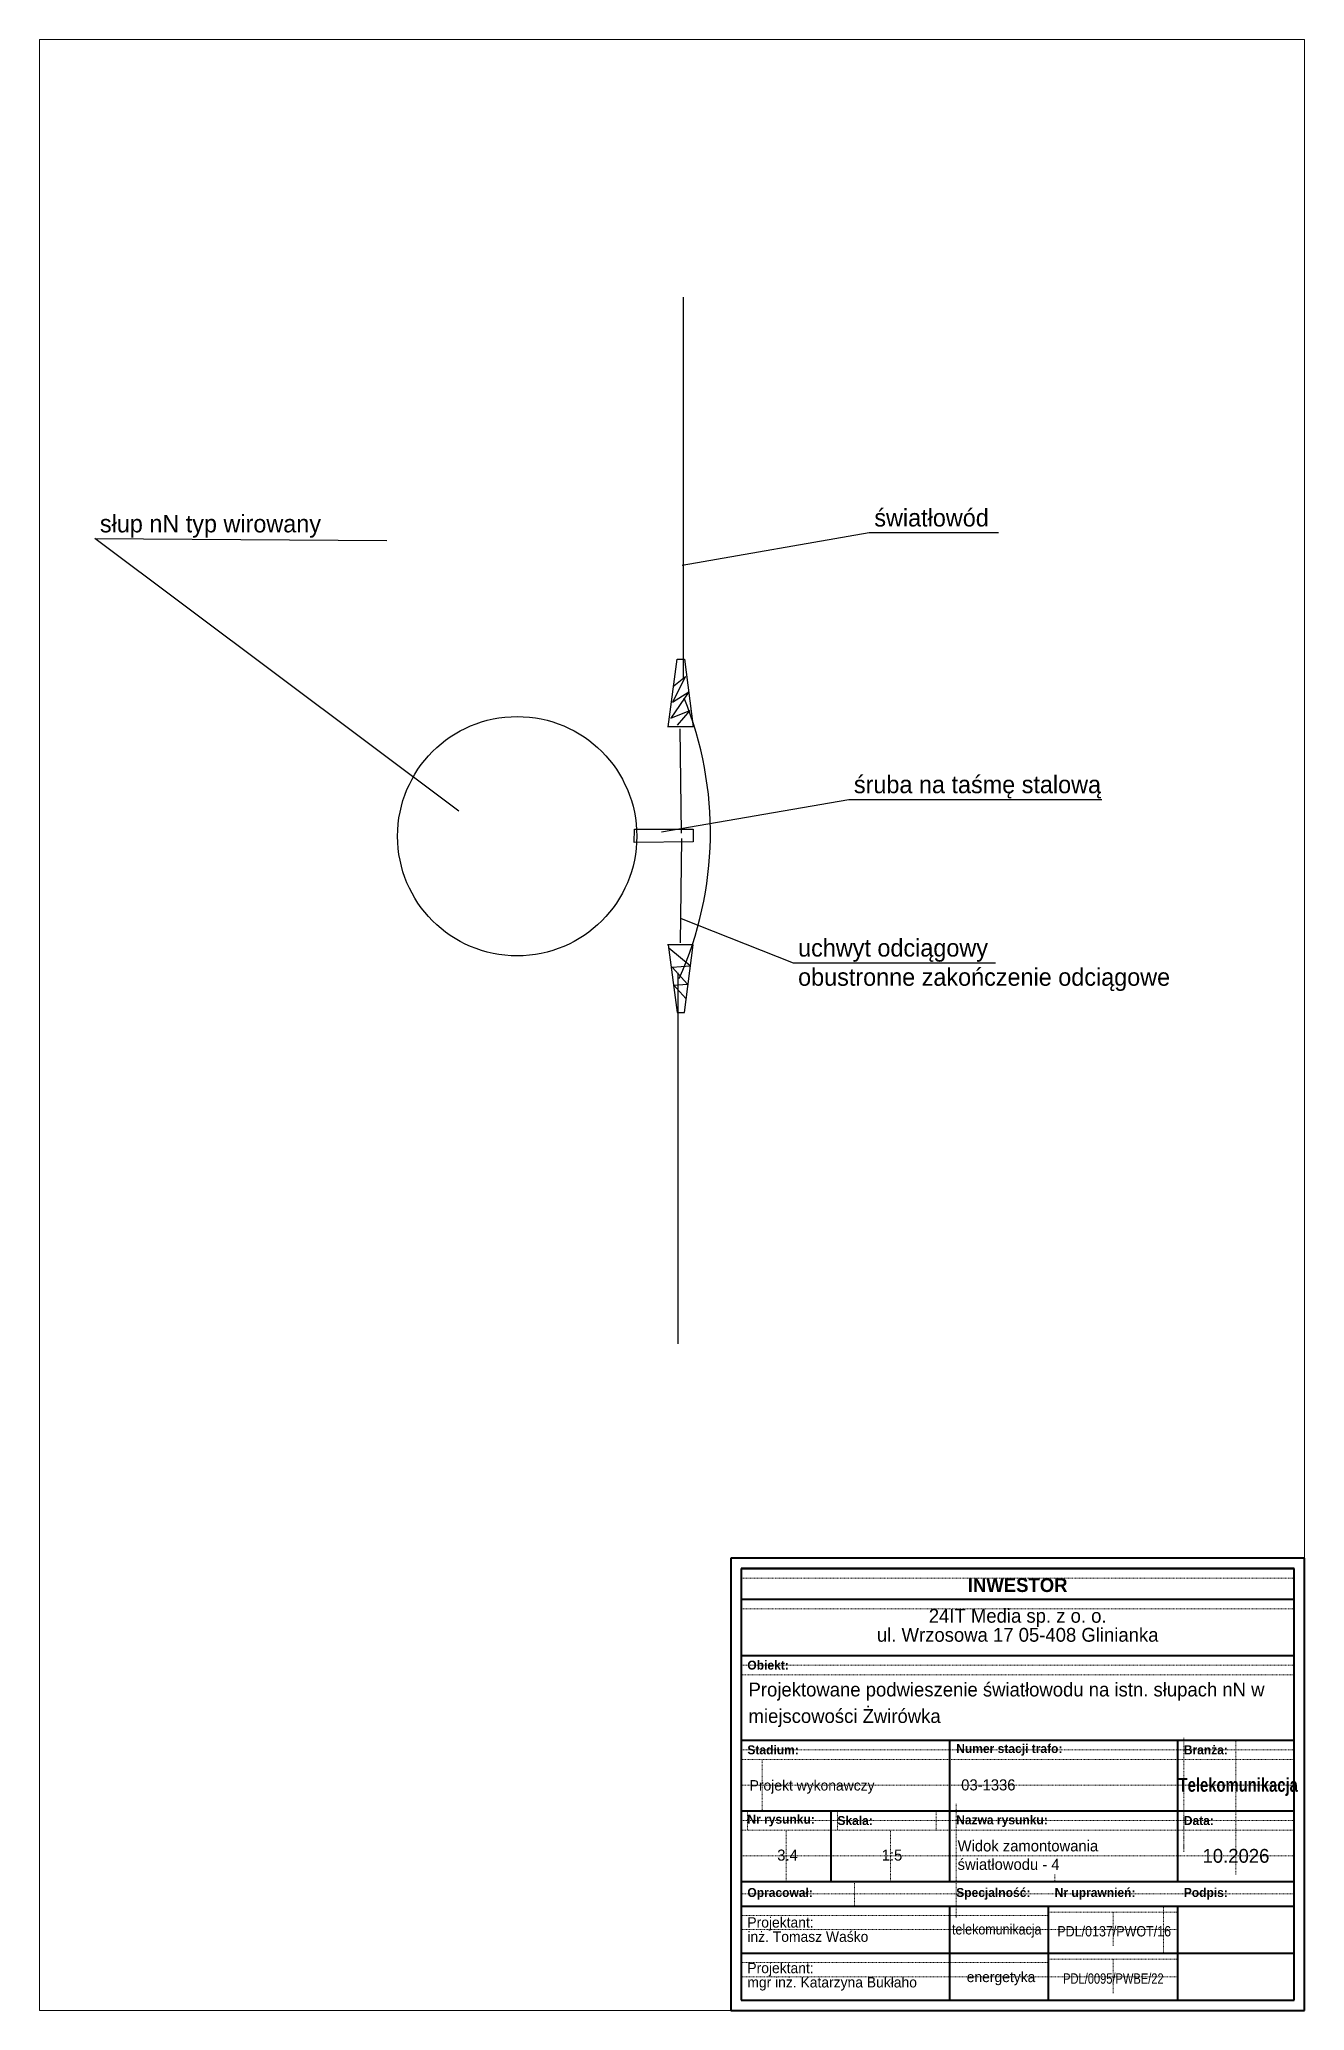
# Paper-space layout '3.4' of a CAD drawing. Header units: metres, sheet in millimetres. Extents: x 6 to 189, y 1 to 286.
# The model-space entities are those that its viewports show. They can reach past a viewport. Long polylines and large blocks are cut down to what shows.
import ezdxf

# ---------------------------------------------------------------- set-up
doc = ezdxf.new("R2010")
doc.units = ezdxf.units.M
doc.header["$MEASUREMENT"] = 0
doc.linetypes.add('ACAD_ISO02W100', pattern=[15, 12, -3])
doc.linetypes.add('DGN Style 2', pattern=[0.005224, 0.003135, -0.00209])
doc.layers.get('0').update_dxf_attribs({"lineweight": 18})
doc.layers.add('@KonstrTabelki', color=253, linetype='DGN Style 2', lineweight=0, plot=False)
for name, color, linetype, lineweight in [('@Tabelka', 7, 'Continuous', 13), ('linia', 7, 'ACAD_ISO02W100', 15), ('yabella', 7, 'Continuous', 25), ('światł', 1, 'Continuous', 30)]:
    doc.layers.add(name, color=color, linetype=linetype, lineweight=lineweight)
doc.styles.add('BardzoMale-PrawaGora', font='arial.ttf', dxfattribs={"height": 0.0025})
doc.styles.add('nowy ja', font='', dxfattribs={"height": 2})
doc.styles.get("Standard").update_dxf_attribs({"font": ''})
doc.styles.get('nowy ja').set_extended_font_data('Lato Light')
doc.styles.get('Standard').set_extended_font_data('Lato Light')

# ---------------------------------------------------------------- blocks, each defined once
blk = doc.blocks.new('tabelka')
at = {"layer": '@KonstrTabelki', "lineweight": 0}
for p, q in [((-1.5, 62.52), (-81.5, 62.52)), ((-1.5, 58.08), (-81.5, 58.08)), ((-1.5, 49.94), (-81.5, 49.94)), ((-81.5, 48.55), (-1.5, 48.55)), ((-1.5, 37.69), (-81.5, 37.69)), ((-17.47, 39.44), (-17.47, 22.94)), ((-9.93, 19.68), (-9.93, 39.08)), ((-81.5, 36.3), (-1.5, 36.3)), ((-78.46, 36.3), (-78.46, 28.86)), ((-81.5, 32.58), (-1.5, 32.58)), ((-80.6, 28.86), (-80.6, 26.08)), ((-67.58, 28.86), (-67.58, 26.08)), ((-53.27, 26.08), (-53.27, 28.86)), ((-50.39, 29.9), (-50.39, 18.64)), ((-17.47, 28.86), (-17.47, 22.94)), ((-9.93, 19.68), (-9.93, 28.86)), ((-1.5, 27.47), (-81.5, 27.47)), ((-81.5, 26.08), (-1.5, 26.08)), ((-74.99, 18.64), (-74.99, 26.08)), ((-59.88, 18.64), (-59.88, 26.08)), ((-1.5, 27.47), (-18.36, 27.47)), ((-1.5, 22.36), (-81.5, 22.36)), ((-1.5, 22.36), (-18.36, 22.36)), ((-65.11, 18.64), (-65.11, 15.11)), ((-50.39, 18.64), (-50.39, 13.41)), ((-36.15, 19.68), (-36.15, 18.64)), ((-81.5, 16.88), (-1.5, 16.88)), ((-20.43, 15.11), (-20.43, 8.31)), ((-37.05, 13.77), (-81.5, 13.77)), ((-37.05, 11.71), (-81.5, 11.71)), ((-37.05, 14.25), (-18.36, 14.25)), ((-18.36, 11.71), (-37.05, 11.71)), ((-27.71, 14.25), (-27.71, 9.31)), ((-37.05, 6.97), (-81.5, 6.97)), ((-37.05, 7.44), (-18.36, 7.44)), ((-27.71, 7.44), (-27.71, 2.5)), ((-37.05, 4.9), (-81.5, 4.9)), ((-18.36, 4.9), (-37.05, 4.9))]:
    blk.add_line(p, q, dxfattribs=at)
at = {"layer": '@KonstrTabelki'}
for points in [[(-51.29, 28.86), (-51.29, 39.08)], [(-51.29, 18.64), (-51.29, 28.86)]]:
    blk.add_lwpolyline(points, dxfattribs=at)
at = {"layer": '@Tabelka', "lineweight": 40}
for p, q in [((0, 65.41), (-83, 65.41)), ((-83, 65.41), (-83, 0)), ((-81.5, 63.91), (-1.5, 63.91)), ((-1.5, 63.91), (-81.5, 63.91)), ((-81.5, 63.91), (-81.5, 1.5)), ((-1.5, 1.5), (-1.5, 63.91)), ((0, 0), (0, 65.41)), ((-81.5, 59.47), (-1.5, 59.47)), ((-81.5, 51.33), (-1.5, 51.33)), ((-81.5, 39.08), (-1.5, 39.08)), ((-81.5, 39.08), (-18.36, 39.08)), ((-51.29, 28.86), (-51.29, 39.08)), ((-18.36, 39.08), (-18.36, 28.86)), ((-51.29, 28.86), (-51.29, 35.67)), ((-81.5, 28.86), (-18.36, 28.86)), ((-68.48, 18.64), (-68.48, 28.86)), ((-51.29, 18.64), (-51.29, 28.86)), ((-18.36, 28.86), (-1.5, 28.86)), ((-18.36, 28.86), (-18.36, 18.64)), ((-51.29, 18.64), (-51.29, 25.45)), ((-18.36, 25.45), (-18.36, 18.64)), ((-81.5, 18.64), (-1.5, 18.64)), ((-81.5, 18.64), (-1.5, 18.64)), ((-81.5, 15.11), (-1.5, 15.11)), ((-51.29, 1.5), (-51.29, 15.11)), ((-37.05, 1.5), (-37.05, 15.11)), ((-18.36, 15.11), (-18.36, 1.5)), ((-81.5, 8.31), (-1.5, 8.31)), ((-81.5, 8.31), (-1.5, 8.31)), ((-81.5, 1.5), (-1.5, 1.5)), ((-83, 0), (0, 0))]:
    blk.add_line(p, q, dxfattribs=at)
at = {"color": 18, "true_color": 0x000000, "insert": (-80.43, 47.42), "char_height": 2, "width": 76.9558, "attachment_point": 1, "line_spacing_factor": 0.825, "style": 'BardzoMale-PrawaGora'}
blk.add_mtext('\\pxsm1.15,ql;{\\fLato Light|b0|i0|c238|p34;\\C256;Projektowane podwieszenie światłowodu na istn. słupach nN w miejscowości Żwirówka}', dxfattribs=at)
at = {"color": 1, "insert": (-49.67, 32.62, 1), "char_height": 1.6, "width": 26.3577, "attachment_point": 4}
blk.add_mtext('{\\C18;\\c0;03-1336}', dxfattribs=at)
at = {"layer": '@Tabelka'}
for s, insert, char_height, attachment_point, line_spacing_factor in [('{\\fLato Light|b1|i0|c238|p34;INWESTOR}', (-41.5, 62.52), 2, 2, 0.825), ('24IT Media sp. z o. o.\\Pul. Wrzosowa 17 05-408 Glinianka', (-41.5, 58.08), 2, 2, 0.825), ('{\\fLato Light|b1|i0|c238|p34;Obiekt:}', (-80.6, 49.94), 1.3, 4, 0.946154), ('{\\fLato Light|b1|i0|c238|p34;Branża:}', (-17.47, 37.69), 1.3, 4, 0.946154), ('Projekt wykonawczy', (-80.27, 32.34), 1.5, 4, 0.825), ('{\\fLato Light|b1|i0|c238|p34;\\W0.8;Telekomunikacja}', (-9.6, 32.34), 2, 5, 0.76875), ('{\\fLato Light|b1|i0|c238|p34;Nr rysunku:}', (-80.6, 27.47), 1.3, 4, 0.946154), ('{\\fLato Light|b1|i0|c238|p34;Skala:}', (-67.58, 27.47), 1.3, 4, 0.946154), ('{\\fLato Light|b1|i0|c238|p34;Nazwa rysunku:}', (-50.39, 27.38), 1.3, 4, 0.946154), ('{\\fLato Light|b1|i0|c238|p34;Data:}', (-17.47, 27.47), 1.3, 4, 0.946154), ('10.2026', (-9.93, 22.36), 2, 5, 0.825), ('{\\fLato Light|b1|i0|c238|p34;Opracował:}', (-80.6, 16.88), 1.3, 4, 0.946154), ('{\\fLato Light|b1|i0|c238|p34;Specjalność:}', (-50.39, 16.88), 1.3, 4, 0.946154), ('{\\fLato Light|b1|i0|c238|p34;Nr uprawnień:}', (-36.15, 16.88), 1.3, 4, 0.946154), ('{\\fLato Light|b1|i0|c238|p34;Podpis:}', (-17.47, 16.88), 1.3, 4, 0.946154)]:
    blk.add_mtext(s, dxfattribs=dict(at, insert=insert, char_height=char_height, attachment_point=attachment_point, line_spacing_factor=line_spacing_factor))
for s, insert, char_height, width, attachment_point, line_spacing_factor in [('{\\fLato Light|b1|i0|c238|p34;Stadium:}', (-80.6, 37.69), 1.3, 8.6456, 4, 0.946154), ('{\\fLato Light|b1|i0|c238|p34;Numer stacji trafo:}', (-50.39, 37.69), 1.3, 16.1141, 4, 0.946154), ('Projektant:\\Pinż. Tomasz Waśko', (-80.6, 11.71), 1.5, 27.9275, 4, 0.825), ('{\\W0.9;telekomunikacja}', (-44.53, 11.53), 1.5, 22.915, 5, 0.825), ('{\\W0.9;PDL/0137/PWOT/16}', (-27.54, 11.46), 1.5, 22.915, 5, 0.825), ('Projektant:\\Pmgr inż. Katarzyna Bukłaho', (-80.6, 4.9), 1.5, 27.9275, 4, 0.825), ('energetyka', (-43.91, 4.64), 1.5, 22.915, 5, 0.825), ('{\\W0.8;PDL/0095/PWBE/22}', (-27.66, 4.62), 1.5, 22.915, 5, 0.825)]:
    blk.add_mtext(s, dxfattribs=dict(at, insert=insert, char_height=char_height, width=width, attachment_point=attachment_point, line_spacing_factor=line_spacing_factor))

msp = doc.modelspace()

# ---------------------------------------------------------------- linework, layer by layer
at = {"layer": 'linia', "linetype": 'ByBlock', "lineweight": 25}
msp.add_circle((829536131.43575, 575607454.06784), 86.5, dxfattribs=at)
at = {"layer": 'yabella'}
for points in [[(829536250.66292, 575607649.93423), (829536386.06789, 575607673.52088), (829536479.48173, 575607673.52088)], [(829536089.20818, 575607472.20144), (829535826.01646, 575607669.26072), (829536037.28574, 575607667.85152)], [(829536240.56993, 575607533.14914), (829536247.24341, 575607582.04242), (829536252.32799, 575607582.04242), (829536258.68374, 575607533.14914), (829536240.25215, 575607533.14914)], [(829536244.79767, 575607562.80252), (829536253.26892, 575607569.5234), (829536243.80107, 575607550.85431), (829536255.51133, 575607558.32195), (829536242.55531, 575607539.40396), (829536256.25876, 575607544.88021), (829536247.04008, 575607534.42554)], [(829536250.37726, 575607456.30132), (829536249.30409, 575607531.70862)], [(829536235.90547, 575607457.13324), (829536371.31044, 575607480.71989), (829536554.27608, 575607480.71989)], [(829536250.37726, 575607452.33658), (829536249.30409, 575607376.92929)], [(829536249.93263, 575607394.60032), (829536330.93859, 575607362.59848), (829536477.24624, 575607362.59848)], [(829536240.56993, 575607375.48876), (829536247.24341, 575607326.59548), (829536252.32799, 575607326.59548), (829536258.68374, 575607375.48876), (829536240.25215, 575607375.48876)], [(829536253.40339, 575607336.75565), (829536244.6945, 575607346.45077), (829536254.64752, 575607347.19656), (829536243.45037, 575607359.37761), (829536256.63809, 575607360.37199), (829536241.21093, 575607373.05024)]]:
    msp.add_lwpolyline(points, dxfattribs=at)
msp.add_lwpolyline([(829536216.32978, 575607459.17045), (829536258.6297, 575607459.19308), (829536258.6297, 575607449.94054), (829536216.07862, 575607449.62637)], close=True, dxfattribs=at)
at = {"layer": 'światł'}
for points in [[(829536251.58485, 575607843.79735), (829536251.58485, 575607568.18508)], [(829536247.71202, 575607355.21586), (829536247.71202, 575607087.15542)]]:
    msp.add_lwpolyline(points, dxfattribs=at)
msp.add_arc((829536012.71906, 575607456.78355), 258.45946, 335.89232374, 22.06879942, dxfattribs=at)

# ---------------------------------------------------------------- texts
at = {"char_height": 12.654099, "width": 286.945903, "attachment_point": 1}
for s, insert in [('słup nN typ wirowany', (829535829.68437, 575607686.36502)), ('światłowód', (829536389.73581, 575607690.62518)), ('śruba na taśmę stalową', (829536374.97835, 575607497.82419)), ('uchwyt odciągowy \\Pobustronne zakończenie odciągowe', (829536334.6065, 575607379.70278))]:
    msp.add_mtext(s, dxfattribs=dict(at, insert=insert))

psp = doc.layouts.new('3.4')

# ---------------------------------------------------------------- linework, layer by layer
psp.add_lwpolyline([(6, 286), (189, 286), (189, 1), (6, 1)], close=True)

# ---------------------------------------------------------------- block references
psp.add_blockref('tabelka', (189, 1))

# ---------------------------------------------------------------- texts
at = {"insert": (138.81, 23.47), "char_height": 1.6, "width": 31.6889, "attachment_point": 4, "style": 'nowy ja'}
psp.add_mtext('Widok zamontowania światłowodu - 4', dxfattribs=at)
at = {"char_height": 1.6, "width": 9.2791, "attachment_point": 5}
for s, insert in [('3.4', (114.21, 23.47)), ('1:5', (129.32, 23.47))]:
    psp.add_mtext(s, dxfattribs=dict(at, insert=insert))

# ---------------------------------------------------------------- viewports
at = {"layer": '0'}
psp.add_viewport(center=(97.5, 143.5), size=(183, 284.997), view_center_point=(829536243.40482, 575607317.58899), view_height=1424.986975, dxfattribs=at)

doc.saveas('drawing.dxf')
